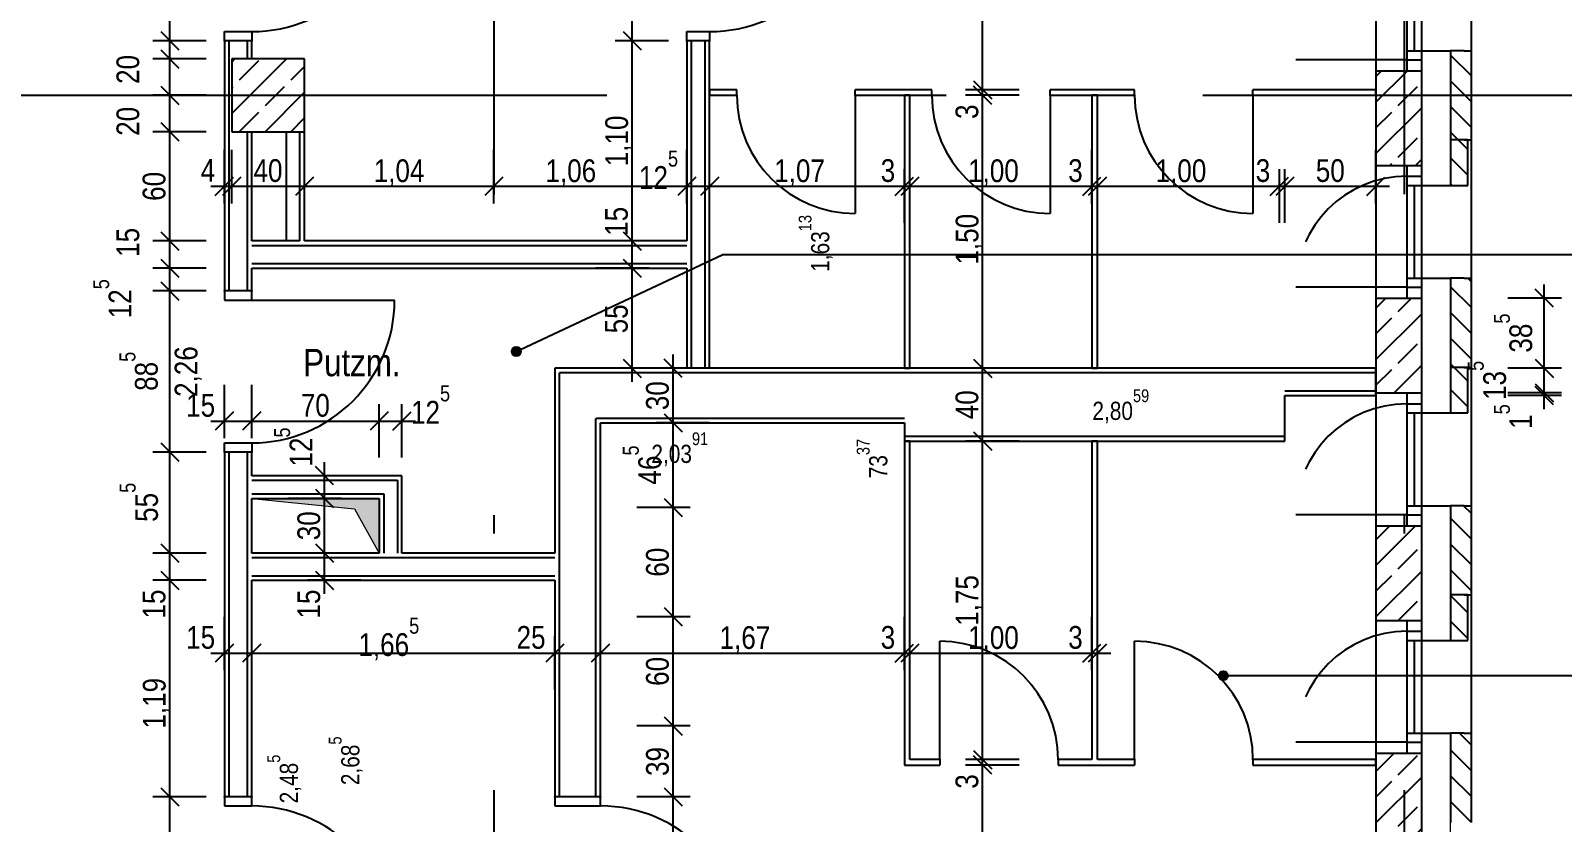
# Model space of a CAD drawing. Extents: x 0.1 to 69.2, y -3.1 to 71.7.
# Drawn here: x 47.27 to 55.68, y 25.03 to 29.38 of the extents above; entities that cross this region are included whole.
import ezdxf

# ---------------------------------------------------------------- set-up
doc = ezdxf.new("R2010")
doc.units = 0
doc.header["$MEASUREMENT"] = 0
doc.linetypes.add('Strichlinie oben', pattern=[0.0012, 0.0007, -0.0005])
doc.linetypes.add('Strichpunktlinie', pattern=[0.006703, 0.003528, -0.001764, 0, -0.001411])
for name, color, linetype in [('A11 Achsen.A', 7, 'Continuous'), ('A22 Stütze.TK', 7, 'Continuous'), ('A27 Unterzug.TK', 7, 'Continuous'), ('A33 Beton Schnitt.TK', 7, 'Continuous'), ('A33 Beton Schraffur.TK', 7, 'Continuous'), ('A35 Mauer Schnitt.TK', 7, 'Continuous'), ('A35 Mauer Schnitt_Versatzstein.TK', 7, 'Continuous'), ('A43 Leichte Trennwand.NK', 7, 'Continuous'), ('A48 Fenster.TU', 7, 'Continuous'), ('A71 Bem100.TX', 7, 'Continuous'), ('A74 Raumstempel.TX', 7, 'Continuous')]:
    doc.layers.add(name, color=color, linetype=linetype)
doc.styles.add('ERSTELLTER_STIL_1', font='ARIALN.TTF')
pattern_1 = [(135, (-18.97232, -5.88776), (0.07071068, 0.07071068), [])]
pattern_2 = [(45, (-18.97232, -5.88776), (-0.14142136, 0.14142136), []), (45, (-19.04303, -5.81705), (-0.14142136, 0.14142136), [0.15, -0.05])]

msp = doc.modelspace()

# ---------------------------------------------------------------- hatches: boundary and pattern name
at = {"layer": 'A22 Stütze.TK', "linetype": 'Continuous', "ltscale": 1000}
h = msp.add_hatch(dxfattribs=at)
h.set_pattern_fill('BETON__STAHLBETON_0003', color=256, scale=100, style=0, pattern_type=2)
h.set_pattern_definition(pattern_2)
h.paths.add_polyline_path([(48.3716, 28.8295), (48.7716, 28.8295), (48.7716, 29.2295), (48.3716, 29.2295)], flags=0)
at = {"layer": 'A33 Beton Schnitt.TK', "linetype": 'Continuous', "ltscale": 1000}
h = msp.add_hatch(dxfattribs=at)
h.set_pattern_fill('BETON__STAHLBETON_0003', color=256, scale=100, style=0, pattern_type=2)
h.set_pattern_definition(pattern_2)
h.paths.add_polyline_path([(54.6566, 28.6445), (54.8266, 28.6445), (54.9066, 28.6445), (54.9066, 29.1645), (54.8266, 29.1645), (54.6566, 29.1645)], flags=0)
h = msp.add_hatch(dxfattribs=at)
h.set_pattern_fill('BETON__STAHLBETON_0003', color=256, scale=100, style=0, pattern_type=2)
h.set_pattern_definition(pattern_2)
h.paths.add_polyline_path([(54.6566, 27.3945), (54.8266, 27.3945), (54.9066, 27.3945), (54.9066, 27.9145), (54.8266, 27.9145), (54.6566, 27.9145)], flags=0)
h = msp.add_hatch(dxfattribs=at)
h.set_pattern_fill('BETON__STAHLBETON_0003', color=256, scale=100, style=0, pattern_type=2)
h.set_pattern_definition(pattern_2)
h.paths.add_polyline_path([(54.6566, 26.1445), (54.8266, 26.1445), (54.9066, 26.1445), (54.9066, 26.6645), (54.8266, 26.6645), (54.6566, 26.6645)], flags=0)
h = msp.add_hatch(dxfattribs=at)
h.set_pattern_fill('BETON__STAHLBETON_0003', color=256, scale=100, style=0, pattern_type=2)
h.set_pattern_definition(pattern_2)
h.paths.add_polyline_path([(54.6566, 24.8945), (54.8266, 24.8945), (54.9066, 24.8945), (54.9066, 25.4145), (54.8266, 25.4145), (54.6566, 25.4145)], flags=0)
at = {"layer": 'A33 Beton Schraffur.TK', "linetype": 'Continuous', "lineweight": 13, "ltscale": 1000}
msp.add_hatch(color=9, dxfattribs=at).paths.add_polyline_path([(48.4816, 26.8145), (49.047, 26.7568), (49.1816, 26.5145), (49.1816, 26.8145)], flags=0)
at = {"layer": 'A35 Mauer Schnitt.TK', "linetype": 'Continuous', "ltscale": 1000}
h = msp.add_hatch(dxfattribs=at)
h.set_pattern_fill('MW_HLZ_0003', color=256, scale=100, style=0, pattern_type=2)
h.set_pattern_definition(pattern_1)
h.paths.add_polyline_path([(55.1816, 29.2745), (55.0666, 29.2745), (55.0666, 28.7845), (55.1816, 28.7845)], flags=0)
h = msp.add_hatch(dxfattribs=at)
h.set_pattern_fill('MW_HLZ_0003', color=256, scale=100, style=0, pattern_type=2)
h.set_pattern_definition(pattern_1)
h.paths.add_polyline_path([(55.1816, 28.0245), (55.0666, 28.0245), (55.0666, 27.5345), (55.1816, 27.5345)], flags=0)
h = msp.add_hatch(dxfattribs=at)
h.set_pattern_fill('MW_HLZ_0003', color=256, scale=100, style=0, pattern_type=2)
h.set_pattern_definition(pattern_1)
h.paths.add_polyline_path([(55.1816, 26.7745), (55.0666, 26.7745), (55.0666, 26.2845), (55.1816, 26.2845)], flags=0)
h = msp.add_hatch(dxfattribs=at)
h.set_pattern_fill('MW_HLZ_0003', color=256, scale=100, style=0, pattern_type=2)
h.set_pattern_definition(pattern_1)
h.paths.add_polyline_path([(55.1816, 25.5245), (55.0666, 25.5245), (55.0666, 25.0345), (55.1816, 25.0345)], flags=0)
at = {"layer": 'A35 Mauer Schnitt_Versatzstein.TK', "linetype": 'Continuous', "ltscale": 1000}
h = msp.add_hatch(dxfattribs=at)
h.set_pattern_fill('MW_HLZ_0003', color=256, scale=100, style=0, pattern_type=2)
h.set_pattern_definition(pattern_1)
h.paths.add_polyline_path([(55.1616, 28.5345), (55.1616, 28.7845), (55.0666, 28.7845), (55.0666, 28.5345)], flags=0)
h = msp.add_hatch(dxfattribs=at)
h.set_pattern_fill('MW_HLZ_0003', color=256, scale=100, style=0, pattern_type=2)
h.set_pattern_definition(pattern_1)
h.paths.add_polyline_path([(55.1616, 27.2845), (55.1616, 27.5345), (55.0666, 27.5345), (55.0666, 27.2845)], flags=0)
h = msp.add_hatch(dxfattribs=at)
h.set_pattern_fill('MW_HLZ_0003', color=256, scale=100, style=0, pattern_type=2)
h.set_pattern_definition(pattern_1)
h.paths.add_polyline_path([(55.1616, 26.0345), (55.1616, 26.2845), (55.0666, 26.2845), (55.0666, 26.0345)], flags=0)
at = {"layer": 'A74 Raumstempel.TX', "linetype": 'Continuous'}
for points in [[(49.9598, 27.6219), (49.9579, 27.6315), (49.9525, 27.6396), (49.9444, 27.645), (49.9348, 27.6469), (49.9253, 27.645), (49.9172, 27.6396), (49.9117, 27.6315), (49.9098, 27.6219), (49.9117, 27.6123), (49.9172, 27.6042), (49.9253, 27.5988), (49.9348, 27.5969), (49.9444, 27.5988), (49.9525, 27.6042), (49.9579, 27.6123)], [(53.8442, 25.8411), (53.8423, 25.8507), (53.8369, 25.8588), (53.8287, 25.8642), (53.8192, 25.8661), (53.8096, 25.8642), (53.8015, 25.8588), (53.7961, 25.8507), (53.7942, 25.8411), (53.7961, 25.8315), (53.8015, 25.8234), (53.8096, 25.818), (53.8192, 25.8161), (53.8287, 25.818), (53.8369, 25.8234), (53.8423, 25.8315)]]:
    msp.add_hatch(color=256, dxfattribs=at).paths.add_polyline_path(points, flags=0)

# ---------------------------------------------------------------- linework, layer by layer
at = {"layer": 'A11 Achsen.A', "linetype": 'Strichpunktlinie', "ltscale": 1000}
for p, q in [((49.8116, 66.0295), (49.8116, -2.3405)), ((54.8116, 66.0295), (54.8116, -2.3405)), ((19.6916, 29.0295), (61.1816, 29.0295))]:
    msp.add_line(p, q, dxfattribs=at)
at = {"layer": 'A22 Stütze.TK', "linetype": 'Continuous', "ltscale": 1000}
for p, q in [((48.3716, 29.2295), (48.3716, 28.8295)), ((48.7716, 29.2295), (48.3716, 29.2295)), ((48.7716, 28.8295), (48.7716, 29.2295)), ((48.3716, 28.8295), (48.7716, 28.8295))]:
    msp.add_line(p, q, dxfattribs=at)
at = {"layer": 'A27 Unterzug.TK', "linetype": 'Continuous', "ltscale": 1000}
for p, q in [((48.3566, 29.3295), (48.3316, 29.3295)), ((48.4566, 29.3295), (48.3566, 29.3295)), ((48.4816, 29.3295), (48.4566, 29.3295)), ((50.8966, 29.3295), (50.8716, 29.3295)), ((50.9716, 29.3295), (50.8966, 29.3295)), ((50.9966, 29.3295), (50.9716, 29.3295)), ((54.6566, 29.1645), (54.8266, 29.1645)), ((54.8266, 29.1645), (54.9066, 29.1645)), ((51.1466, 29.0295), (51.1466, 29.0595)), ((51.7966, 29.0295), (51.7966, 29.0595)), ((52.2175, 29.0295), (52.2175, 29.0595)), ((52.8675, 29.0295), (52.8675, 29.0595)), ((53.3316, 29.0295), (53.3316, 29.0595)), ((53.9816, 29.0295), (53.9816, 29.0595)), ((54.6566, 28.6445), (54.8266, 28.6445)), ((54.8266, 28.6445), (54.9066, 28.6445)), ((48.3566, 27.9545), (48.3316, 27.9545)), ((48.4566, 27.9545), (48.3566, 27.9545)), ((48.4816, 27.9545), (48.4566, 27.9545)), ((54.6566, 27.9145), (54.8266, 27.9145)), ((54.8266, 27.9145), (54.9066, 27.9145)), ((54.6566, 27.3945), (54.8266, 27.3945)), ((54.8266, 27.3945), (54.9066, 27.3945)), ((48.3566, 27.0695), (48.3316, 27.0695)), ((48.4566, 27.0695), (48.3566, 27.0695)), ((48.4816, 27.0695), (48.4566, 27.0695)), ((54.6566, 26.6645), (54.8266, 26.6645)), ((54.8266, 26.6645), (54.9066, 26.6645)), ((54.6566, 26.1445), (54.8266, 26.1445)), ((54.8266, 26.1445), (54.9066, 26.1445)), ((54.6566, 25.4145), (54.8266, 25.4145)), ((54.8266, 25.4145), (54.9066, 25.4145)), ((52.2615, 25.3795), (52.2615, 25.3495)), ((52.9115, 25.3795), (52.9115, 25.3495)), ((53.3316, 25.3795), (53.3316, 25.3495)), ((53.9816, 25.3795), (53.9816, 25.3495)), ((48.3566, 25.1745), (48.3316, 25.1745)), ((48.4566, 25.1745), (48.3566, 25.1745)), ((48.4816, 25.1745), (48.4566, 25.1745)), ((50.1716, 25.1745), (50.1466, 25.1745)), ((50.3716, 25.1745), (50.1716, 25.1745)), ((50.3966, 25.1745), (50.3716, 25.1745))]:
    msp.add_line(p, q, dxfattribs=at)
at = {"layer": 'A33 Beton Schnitt.TK', "linetype": 'Continuous', "ltscale": 1000}
for p, q in [((54.6566, 29.8945), (54.6566, 29.1645)), ((54.8266, 29.8945), (54.8266, 29.1645)), ((54.9066, 29.8945), (54.9066, 29.1645)), ((54.8666, 29.7845), (54.8666, 29.2745)), ((54.8266, 29.2745), (54.9066, 29.2745)), ((54.9066, 29.2745), (55.0666, 29.2745)), ((54.8266, 29.1645), (54.9066, 29.1645)), ((54.8266, 29.1645), (54.9066, 29.1645)), ((54.8266, 29.1645), (54.9066, 29.1645)), ((54.9066, 29.1645), (54.9066, 28.6445)), ((54.6566, 28.6445), (54.6566, 27.9145)), ((54.8266, 28.6445), (54.9066, 28.6445)), ((54.8266, 28.6445), (54.9066, 28.6445)), ((54.8266, 28.6445), (54.8266, 27.9145)), ((54.8266, 28.6445), (54.9066, 28.6445)), ((54.9066, 28.6445), (54.9066, 27.9145)), ((54.8266, 28.5345), (54.9066, 28.5345)), ((54.8666, 28.5345), (54.8666, 28.0245)), ((54.9066, 28.5345), (55.0666, 28.5345)), ((54.8266, 28.0245), (54.9066, 28.0245)), ((54.9066, 28.0245), (55.0666, 28.0245)), ((54.8266, 27.9145), (54.9066, 27.9145)), ((54.8266, 27.9145), (54.9066, 27.9145)), ((54.8266, 27.9145), (54.9066, 27.9145)), ((54.9066, 27.9145), (54.9066, 27.3945)), ((54.6566, 27.3945), (54.6566, 26.6645)), ((54.8266, 27.3945), (54.9066, 27.3945)), ((54.8266, 27.3945), (54.9066, 27.3945)), ((54.8266, 27.3945), (54.8266, 26.6645)), ((54.8266, 27.3945), (54.9066, 27.3945)), ((54.9066, 27.3945), (54.9066, 26.6645)), ((54.8266, 27.2845), (54.9066, 27.2845)), ((54.8666, 27.2845), (54.8666, 26.7745)), ((54.9066, 27.2845), (55.0666, 27.2845)), ((54.8266, 26.7745), (54.9066, 26.7745)), ((54.9066, 26.7745), (55.0666, 26.7745)), ((54.8266, 26.6645), (54.9066, 26.6645)), ((54.8266, 26.6645), (54.9066, 26.6645)), ((54.8266, 26.6645), (54.9066, 26.6645)), ((54.9066, 26.6645), (54.9066, 26.1445)), ((54.6566, 26.1445), (54.6566, 25.4145)), ((54.8266, 26.1445), (54.9066, 26.1445)), ((54.8266, 26.1445), (54.9066, 26.1445)), ((54.8266, 26.1445), (54.8266, 25.4145)), ((54.8266, 26.1445), (54.9066, 26.1445)), ((54.9066, 26.1445), (54.9066, 25.4145)), ((54.8266, 26.0345), (54.9066, 26.0345)), ((54.8666, 26.0345), (54.8666, 25.5245)), ((54.9066, 26.0345), (55.0666, 26.0345)), ((54.8266, 25.5245), (54.9066, 25.5245)), ((54.9066, 25.5245), (55.0666, 25.5245)), ((54.8266, 25.4145), (54.9066, 25.4145)), ((54.8266, 25.4145), (54.9066, 25.4145)), ((54.8266, 25.4145), (54.9066, 25.4145)), ((54.9066, 25.4145), (54.9066, 24.8945))]:
    msp.add_line(p, q, dxfattribs=at)
at = {"layer": 'A33 Beton Schnitt.TK', "linetype": 'Continuous', "ltscale": 1000, "flags": 128}
for points in [[(54.6566, 29.1645), (54.6566, 28.6445)], [(54.6566, 27.9145), (54.6566, 27.3945)], [(54.6566, 26.6645), (54.6566, 26.1445)], [(54.6566, 25.4145), (54.6566, 24.8945)]]:
    msp.add_lwpolyline(points, dxfattribs=at)
at = {"layer": 'A33 Beton Schnitt.TK', "linetype": 'Continuous', "lineweight": 0, "ltscale": 1000, "flags": 128}
for points in [[(55.0666, 28.6445), (55.0666, 29.1645)], [(55.0666, 27.3945), (55.0666, 27.9145)], [(55.0666, 26.1445), (55.0666, 26.6645)], [(55.0666, 24.8945), (55.0666, 25.4145)]]:
    msp.add_lwpolyline(points, dxfattribs=at)
at = {"layer": 'A33 Beton Schraffur.TK', "color": 9, "linetype": 'Continuous', "lineweight": 13, "ltscale": 1000}
for p, q in [((48.4816, 26.8145), (49.047, 26.7568)), ((49.1816, 26.8145), (48.4816, 26.8145)), ((48.4816, 26.8145), (48.4816, 26.5145)), ((48.4816, 26.8145), (49.1816, 26.8145)), ((49.047, 26.7568), (49.1816, 26.5145)), ((49.1816, 26.5145), (49.1816, 26.8145)), ((49.1816, 26.8145), (49.1816, 26.5145)), ((48.4816, 26.5145), (49.1816, 26.5145))]:
    msp.add_line(p, q, dxfattribs=at)
at = {"layer": 'A35 Mauer Schnitt.TK', "linetype": 'Continuous', "ltscale": 1000}
for p, q in [((55.1816, 29.2745), (55.1816, 30.0345)), ((55.1416, 29.2745), (55.0666, 29.2745)), ((55.1416, 29.2745), (55.1816, 29.2745)), ((55.1416, 28.7845), (55.0666, 28.7845)), ((55.1416, 28.7845), (55.1816, 28.7845)), ((55.1816, 28.0245), (55.1816, 28.7845)), ((55.1416, 28.0245), (55.0666, 28.0245)), ((55.1416, 28.0245), (55.1816, 28.0245)), ((55.1416, 27.5345), (55.0666, 27.5345)), ((55.1416, 27.5345), (55.1816, 27.5345)), ((55.1816, 26.7745), (55.1816, 27.5345)), ((55.1416, 26.7745), (55.0666, 26.7745)), ((55.1416, 26.7745), (55.1816, 26.7745)), ((55.1416, 26.2845), (55.0666, 26.2845)), ((55.1416, 26.2845), (55.1816, 26.2845)), ((55.1816, 25.5245), (55.1816, 26.2845)), ((55.1416, 25.5245), (55.0666, 25.5245)), ((55.1416, 25.5245), (55.1816, 25.5245))]:
    msp.add_line(p, q, dxfattribs=at)
at = {"layer": 'A35 Mauer Schnitt.TK', "linetype": 'Continuous', "ltscale": 1000, "flags": 128}
for points in [[(55.0666, 29.2745), (55.0666, 28.7845)], [(55.1816, 28.7845), (55.1816, 29.2745)], [(55.0666, 28.0245), (55.0666, 27.5345)], [(55.1816, 27.5345), (55.1816, 28.0245)], [(55.0666, 26.7745), (55.0666, 26.2845)], [(55.1816, 26.2845), (55.1816, 26.7745)], [(55.0666, 25.5245), (55.0666, 25.0345)], [(55.1816, 25.0345), (55.1816, 25.5245)]]:
    msp.add_lwpolyline(points, dxfattribs=at)
at = {"layer": 'A35 Mauer Schnitt_Versatzstein.TK', "linetype": 'Continuous', "ltscale": 1000, "flags": 128}
for points in [[(55.1616, 28.7845), (55.0666, 28.7845)], [(55.0666, 28.7845), (55.0666, 28.5345)], [(55.1616, 28.5345), (55.1616, 28.7845)], [(55.0666, 28.5345), (55.1616, 28.5345)], [(55.1616, 27.5345), (55.0666, 27.5345)], [(55.0666, 27.5345), (55.0666, 27.2845)], [(55.1616, 27.2845), (55.1616, 27.5345)], [(55.0666, 27.2845), (55.1616, 27.2845)], [(55.1616, 26.2845), (55.0666, 26.2845)], [(55.0666, 26.2845), (55.0666, 26.0345)], [(55.1616, 26.0345), (55.1616, 26.2845)], [(55.0666, 26.0345), (55.1616, 26.0345)]]:
    msp.add_lwpolyline(points, dxfattribs=at)
at = {"layer": 'A43 Leichte Trennwand.NK', "linetype": 'Continuous', "ltscale": 1000}
for p, q in [((48.3316, 29.3295), (48.3316, 29.3795)), ((48.3316, 29.3795), (48.4816, 29.3795)), ((48.4816, 29.3795), (48.4816, 29.3295)), ((50.8716, 29.3295), (50.8716, 29.3795)), ((50.8716, 29.3795), (50.9966, 29.3795)), ((50.9966, 29.3795), (50.9966, 29.3295)), ((48.4816, 29.3295), (48.3316, 29.3295)), ((48.3566, 29.3295), (48.3316, 29.3295)), ((48.3566, 29.3295), (48.3566, 29.2295)), ((48.4566, 29.3295), (48.3566, 29.3295)), ((48.4566, 29.3295), (48.4566, 29.2295)), ((48.4816, 29.3295), (48.4566, 29.3295)), ((50.9966, 29.3295), (50.8716, 29.3295)), ((50.8966, 29.3295), (50.8716, 29.3295)), ((50.8966, 27.5295), (50.8966, 29.3295)), ((50.9716, 29.3295), (50.8966, 29.3295)), ((50.9716, 27.5295), (50.9716, 29.3295)), ((50.9966, 29.3295), (50.9716, 29.3295)), ((48.3566, 29.2295), (48.3566, 28.8295)), ((51.1466, 29.0295), (51.1466, 29.0595)), ((51.7966, 29.0295), (51.7966, 29.0595)), ((51.7966, 29.0295), (51.7966, 28.3795)), ((52.2175, 29.0295), (52.2175, 29.0595)), ((52.8675, 29.0295), (52.8675, 29.0595)), ((52.8675, 29.0295), (52.8675, 28.3795)), ((53.3316, 29.0295), (53.3316, 29.0595)), ((53.9816, 29.0295), (53.9816, 29.0595)), ((53.9816, 29.0295), (53.9816, 28.3795)), ((48.3566, 28.8295), (48.3566, 27.9545)), ((48.4566, 28.8295), (48.4566, 27.9545)), ((48.7466, 28.2295), (48.7466, 28.8295)), ((48.4816, 28.2045), (50.8716, 28.2045)), ((48.4816, 28.1045), (50.8716, 28.1045)), ((48.3316, 27.9545), (48.3316, 27.9045)), ((48.4816, 27.9545), (48.3316, 27.9545)), ((48.3566, 27.9545), (48.3316, 27.9545)), ((48.4566, 27.9545), (48.3566, 27.9545)), ((48.4816, 27.9545), (48.4566, 27.9545)), ((48.4816, 27.9045), (48.4816, 27.9545)), ((48.3316, 27.9045), (48.4816, 27.9045)), ((48.4816, 27.9045), (49.2666, 27.9045)), ((50.3716, 27.5045), (50.1716, 27.5045)), ((50.1716, 27.4995), (50.1716, 27.5045)), ((50.1716, 25.1745), (50.1716, 27.4995)), ((52.0666, 27.5045), (50.3716, 27.5045)), ((54.1566, 27.5045), (52.0666, 27.5045)), ((54.6566, 27.5045), (54.1566, 27.5045)), ((54.6566, 27.4045), (54.1566, 27.4045)), ((50.3716, 27.2545), (50.3758, 27.2545)), ((50.3716, 25.1745), (50.3716, 27.2545)), ((50.3966, 27.2545), (50.3758, 27.2545)), ((52.0666, 27.2545), (50.3966, 27.2545)), ((48.3316, 27.0695), (48.3316, 27.1195)), ((48.3316, 27.1195), (48.4816, 27.1195)), ((48.4816, 27.1195), (48.4816, 27.0695)), ((54.1566, 27.1545), (52.0666, 27.1545)), ((48.4816, 27.0695), (48.3316, 27.0695)), ((48.3566, 27.0695), (48.3316, 27.0695)), ((48.3566, 27.0695), (48.3566, 25.1745)), ((48.4566, 27.0695), (48.3566, 27.0695)), ((48.4566, 27.0695), (48.4566, 25.1745)), ((48.4816, 27.0695), (48.4566, 27.0695)), ((48.4816, 26.9145), (49.2816, 26.9145)), ((49.2816, 26.9145), (49.2816, 26.5145)), ((48.4816, 26.8395), (49.2066, 26.8395)), ((49.2066, 26.8395), (49.2066, 26.5145)), ((48.4816, 26.4895), (50.1466, 26.4895)), ((48.4816, 26.3895), (50.1466, 26.3895)), ((52.2615, 25.3795), (52.2615, 26.0295)), ((53.3316, 25.3795), (53.3316, 26.0295)), ((52.2615, 25.3795), (52.2615, 25.3495)), ((52.9115, 25.3795), (52.9115, 25.3495)), ((53.3316, 25.3795), (53.3316, 25.3495)), ((53.9816, 25.3795), (53.9816, 25.3495)), ((48.3316, 25.1745), (48.3316, 25.1245)), ((48.4816, 25.1745), (48.3316, 25.1745)), ((48.3566, 25.1745), (48.3316, 25.1745)), ((48.4566, 25.1745), (48.3566, 25.1745)), ((48.4816, 25.1745), (48.4566, 25.1745)), ((48.4816, 25.1245), (48.4816, 25.1745)), ((50.1466, 25.1745), (50.1466, 25.1245)), ((50.3966, 25.1745), (50.1466, 25.1745)), ((50.1716, 25.1745), (50.1466, 25.1745)), ((50.3716, 25.1745), (50.1716, 25.1745)), ((50.3966, 25.1745), (50.3716, 25.1745)), ((50.3966, 25.1245), (50.3966, 25.1745)), ((48.3316, 25.1245), (48.4816, 25.1245)), ((50.1466, 25.1245), (50.3966, 25.1245))]:
    msp.add_line(p, q, dxfattribs=at)
at = {"layer": 'A43 Leichte Trennwand.NK', "linetype": 'Continuous', "ltscale": 1000, "flags": 128}
for points in [[(48.3316, 29.3295), (48.3316, 27.9545)], [(48.4816, 29.2295), (48.4816, 29.3295)], [(50.8716, 29.3295), (50.8716, 28.2295)], [(50.9966, 27.5295), (50.9966, 29.3295)], [(51.1466, 29.0595), (50.9966, 29.0595)], [(50.9966, 29.0595), (50.9966, 29.0295)], [(50.9966, 29.0295), (51.1466, 29.0295)], [(52.2175, 29.0595), (51.7966, 29.0595)], [(51.7966, 29.0295), (52.2175, 29.0295)], [(52.0966, 29.0295), (52.0666, 29.0295)], [(52.0666, 29.0295), (52.0666, 27.5295)], [(52.0966, 27.5295), (52.0966, 29.0295)], [(53.3316, 29.0595), (52.8675, 29.0595)], [(52.8675, 29.0295), (53.3316, 29.0295)], [(53.1266, 29.0295), (53.0966, 29.0295)], [(53.0966, 29.0295), (53.0966, 27.5295)], [(53.1266, 27.5295), (53.1266, 29.0295)], [(54.6566, 29.0595), (53.9816, 29.0595)], [(53.9816, 29.0295), (54.6566, 29.0295)], [(54.6566, 29.0295), (54.6566, 29.0595)], [(48.4816, 28.2295), (48.4816, 28.8295)], [(48.6716, 28.8295), (48.6716, 28.2295)], [(48.7716, 28.2295), (48.7716, 28.8295)], [(48.7466, 28.2295), (48.4816, 28.2295)], [(50.8716, 28.2295), (48.7716, 28.2295)], [(48.4816, 28.0795), (50.8716, 28.0795)], [(48.4816, 27.9545), (48.4816, 28.0795)], [(50.8716, 28.0795), (50.8716, 27.5295)], [(50.1466, 27.5295), (50.1466, 27.5045)], [(50.8716, 27.5295), (50.1466, 27.5295)], [(52.0666, 27.5295), (50.9966, 27.5295)], [(52.0666, 27.5295), (52.0966, 27.5295)], [(54.1566, 27.5295), (52.0666, 27.5295)], [(53.0966, 27.5295), (53.1266, 27.5295)], [(54.6566, 27.5295), (54.1566, 27.5295)], [(54.6566, 27.3795), (54.6566, 27.5295)], [(50.1466, 27.5045), (50.1466, 26.5145)], [(54.1566, 27.1295), (54.1566, 27.3795)], [(54.1566, 27.3795), (54.6566, 27.3795)], [(50.3966, 25.1745), (50.3966, 27.2295)], [(50.3966, 27.2295), (52.0666, 27.2295)], [(52.0666, 27.2295), (52.0666, 27.1295)], [(52.0666, 27.1295), (54.1566, 27.1295)], [(52.0666, 27.1295), (52.0666, 25.3495)], [(52.0966, 27.1295), (52.0666, 27.1295)], [(52.0966, 25.3795), (52.0966, 27.1295)], [(53.0966, 27.1295), (53.0966, 25.3795)], [(53.1266, 27.1295), (53.0966, 27.1295)], [(53.1266, 25.3795), (53.1266, 27.1295)], [(48.3316, 27.0695), (48.3316, 25.1745)], [(48.4816, 26.9395), (48.4816, 27.0695)], [(49.3066, 26.9395), (48.4816, 26.9395)], [(49.3066, 26.5145), (49.3066, 26.9395)], [(48.4816, 26.8145), (49.1816, 26.8145)], [(48.4816, 26.5145), (48.4816, 26.8145)], [(49.1816, 26.8145), (49.1816, 26.5145)], [(49.1816, 26.5145), (48.4816, 26.5145)], [(50.1466, 26.5145), (49.3066, 26.5145)], [(48.4816, 26.3645), (50.1466, 26.3645)], [(48.4816, 25.1745), (48.4816, 26.3645)], [(50.1466, 26.3645), (50.1466, 25.1745)], [(52.0666, 25.3495), (52.2615, 25.3495)], [(52.2615, 25.3795), (52.0966, 25.3795)], [(53.0966, 25.3795), (52.9115, 25.3795)], [(52.9115, 25.3495), (53.3316, 25.3495)], [(53.3316, 25.3795), (53.1266, 25.3795)], [(54.6566, 25.3795), (53.9816, 25.3795)], [(53.9816, 25.3495), (54.6566, 25.3495)], [(54.6566, 25.3495), (54.6566, 25.3795)]]:
    msp.add_lwpolyline(points, dxfattribs=at)
at = {"layer": 'A43 Leichte Trennwand.NK', "linetype": 'Continuous', "ltscale": 1000}
for centre, radius, start, end in [((48.4816, 30.1645), 0.785, 270.00015, 0.00015), ((50.9966, 30.1645), 0.785, 270, 0), ((51.7966, 29.0295), 0.65, 180, 270), ((52.8675, 29.0295), 0.65, 180, 270), ((53.9816, 29.0295), 0.65, 180, 270), ((48.4816, 27.9045), 0.785, 270.00015, 0.00015), ((52.2615, 25.3795), 0.65, 0, 90), ((53.3316, 25.3795), 0.65, 0, 90), ((48.4816, 24.3395), 0.785, 0.00015, 90.00015), ((50.3966, 24.3395), 0.785, 0, 90)]:
    msp.add_arc(centre, radius, start, end, dxfattribs=at)
for p in [(48.3316, 29.3295), (48.4816, 29.3295), (50.8716, 29.3295), (50.9966, 29.3295), (51.1466, 29.0295), (51.1466, 29.0295), (51.1466, 29.0295), (51.7966, 29.0295), (51.7966, 29.0295), (51.7966, 29.0295), (52.2175, 29.0295), (52.2175, 29.0295), (52.2175, 29.0295), (52.8675, 29.0295), (52.8675, 29.0295), (52.8675, 29.0295), (53.3316, 29.0295), (53.3316, 29.0295), (53.3316, 29.0295), (53.9816, 29.0295), (53.9816, 29.0295), (53.9816, 29.0295), (48.3316, 27.9545), (48.4816, 27.9545), (48.3316, 27.0695), (48.4816, 27.0695), (52.2615, 25.3795), (52.2615, 25.3795), (52.2615, 25.3795), (52.9115, 25.3795), (52.9115, 25.3795), (52.9115, 25.3795), (53.3316, 25.3795), (53.3316, 25.3795), (53.3316, 25.3795), (53.9816, 25.3795), (53.9816, 25.3795), (53.9816, 25.3795), (48.3316, 25.1745), (48.4816, 25.1745), (50.1466, 25.1745), (50.3966, 25.1745)]:
    msp.add_point(p, dxfattribs=at)
at = {"layer": 'A48 Fenster.TU', "linetype": 'Strichlinie oben', "ltscale": 1000}
for p, q in [((54.8266, 29.2245), (54.2166, 29.2245)), ((54.8266, 27.9745), (54.2166, 27.9745)), ((54.8266, 26.7245), (54.2166, 26.7245)), ((54.8266, 25.4745), (54.2166, 25.4745))]:
    msp.add_line(p, q, dxfattribs=at)
at = {"layer": 'A48 Fenster.TU', "linetype": 'Continuous', "ltscale": 1000}
for p, q in [((54.8266, 29.2245), (54.9066, 29.2245)), ((54.8266, 28.5845), (54.9066, 28.5845)), ((54.8266, 27.9745), (54.9066, 27.9745)), ((54.8266, 27.3345), (54.9066, 27.3345)), ((54.8266, 26.7245), (54.9066, 26.7245)), ((54.8266, 26.0845), (54.9066, 26.0845)), ((54.8266, 25.4745), (54.9066, 25.4745))]:
    msp.add_line(p, q, dxfattribs=at)
at = {"layer": 'A48 Fenster.TU', "linetype": 'Strichlinie oben', "ltscale": 1000}
for centre in [(54.8266, 29.2245), (54.8266, 27.9745), (54.8266, 26.7245), (54.8266, 25.4745)]:
    msp.add_arc(centre, 0.61, 90, 180, dxfattribs=at)
at = {"layer": 'A71 Bem100.TX', "linetype": 'Continuous', "ltscale": 1000}
for p, q in [((48.0316, 29.3295), (48.0316, 30.2145)), ((50.5716, 29.3295), (50.5716, 30.2145)), ((52.4966, 29.0595), (52.4966, 30.2795)), ((47.9816, 29.3795), (48.0816, 29.2795)), ((50.5216, 29.3795), (50.6216, 29.2795)), ((48.2316, 29.3295), (47.9379, 29.3295)), ((48.0316, 29.2295), (48.0316, 29.3295)), ((50.7716, 29.3295), (50.4779, 29.3295)), ((50.5716, 28.2295), (50.5716, 29.3295)), ((48.2316, 29.2295), (47.9379, 29.2295)), ((47.9816, 29.2795), (48.0816, 29.1795)), ((48.0316, 29.0295), (48.0316, 29.2295)), ((48.2316, 29.0295), (47.9379, 29.0295)), ((47.9816, 29.0795), (48.0816, 28.9795)), ((48.0316, 28.8295), (48.0316, 29.0295)), ((52.6966, 29.0595), (52.4029, 29.0595)), ((52.6966, 29.0295), (52.4029, 29.0295)), ((52.4466, 29.1095), (52.5466, 29.0095)), ((52.5466, 28.9795), (52.4466, 29.0795)), ((52.4966, 29.0295), (52.4966, 29.0595)), ((52.4966, 27.5295), (52.4966, 29.0295)), ((47.9816, 28.8795), (48.0816, 28.7795)), ((48.2316, 28.8295), (47.9379, 28.8295)), ((48.0316, 28.2295), (48.0316, 28.8295)), ((48.3316, 28.4357), (48.3316, 28.7295)), ((48.3716, 28.4357), (48.3716, 28.7295)), ((48.7716, 28.4357), (48.7716, 28.7295)), ((49.8116, 28.4357), (49.8116, 28.7295)), ((50.8716, 28.4357), (50.8716, 28.7295)), ((50.9966, 28.4357), (50.9966, 28.7295)), ((53.0966, 28.4357), (53.0966, 28.7295)), ((53.1266, 28.4357), (53.1266, 28.7295)), ((54.6566, 28.4357), (54.6566, 28.7295)), ((52.0666, 28.3295), (52.0666, 28.6232)), ((52.0966, 28.3295), (52.0966, 28.6232)), ((54.1266, 28.3295), (54.1266, 28.6232)), ((54.1566, 28.3295), (54.1566, 28.6232)), ((48.2566, 28.5295), (48.3316, 28.5295)), ((48.2816, 28.4795), (48.3816, 28.5795)), ((48.4216, 28.5795), (48.3216, 28.4795)), ((48.3316, 28.5295), (48.3716, 28.5295)), ((48.3716, 28.5295), (48.7716, 28.5295)), ((48.8216, 28.5795), (48.7216, 28.4795)), ((48.7716, 28.5295), (49.8116, 28.5295)), ((49.8616, 28.5795), (49.7616, 28.4795)), ((49.8116, 28.5295), (50.8716, 28.5295)), ((50.9216, 28.5795), (50.8216, 28.4795)), ((50.8716, 28.5295), (50.9966, 28.5295)), ((51.0466, 28.5795), (50.9466, 28.4795)), ((50.9966, 28.5295), (52.0666, 28.5295)), ((52.0166, 28.4795), (52.1166, 28.5795)), ((52.1466, 28.5795), (52.0466, 28.4795)), ((52.0666, 28.5295), (52.0966, 28.5295)), ((52.0966, 28.5295), (53.0966, 28.5295)), ((53.0466, 28.4795), (53.1466, 28.5795)), ((53.1766, 28.5795), (53.0766, 28.4795)), ((53.0966, 28.5295), (53.1266, 28.5295)), ((53.1266, 28.5295), (54.1266, 28.5295)), ((54.0766, 28.4795), (54.1766, 28.5795)), ((54.2066, 28.5795), (54.1066, 28.4795)), ((54.1266, 28.5295), (54.1566, 28.5295)), ((54.1566, 28.5295), (54.6566, 28.5295)), ((54.6066, 28.4795), (54.7066, 28.5795)), ((54.6566, 28.5295), (54.7316, 28.5295)), ((47.9816, 28.2795), (48.0816, 28.1795)), ((50.5216, 28.2795), (50.6216, 28.1795)), ((48.2316, 28.2295), (47.9379, 28.2295)), ((48.0316, 28.0795), (48.0316, 28.2295)), ((50.6654, 28.2295), (50.3716, 28.2295)), ((50.5716, 28.0795), (50.5716, 28.2295)), ((47.9816, 28.1295), (48.0816, 28.0295)), ((50.5216, 28.1295), (50.6216, 28.0295)), ((48.2316, 28.0795), (47.9379, 28.0795)), ((48.0316, 27.9545), (48.0316, 28.0795)), ((50.6654, 28.0795), (50.3716, 28.0795)), ((50.5716, 27.5295), (50.5716, 28.0795)), ((48.2316, 27.9545), (47.9379, 27.9545)), ((47.9816, 28.0045), (48.0816, 27.9045)), ((48.0316, 27.0695), (48.0316, 27.9545)), ((55.6316, 27.8645), (55.5316, 27.9645)), ((55.5816, 27.9145), (55.5816, 27.9895)), ((55.6754, 27.9145), (55.3816, 27.9145)), ((55.5816, 27.5295), (55.5816, 27.9145)), ((50.7966, 27.5295), (50.7966, 27.6045)), ((50.6654, 27.5295), (50.3716, 27.5295)), ((50.5216, 27.5795), (50.6216, 27.4795)), ((50.5716, 27.4545), (50.5716, 27.5295)), ((50.9966, 27.5295), (50.7029, 27.5295)), ((50.8466, 27.4795), (50.7466, 27.5795)), ((50.7966, 27.2295), (50.7966, 27.5295)), ((52.6966, 27.5295), (52.4029, 27.5295)), ((52.4466, 27.5795), (52.5466, 27.4795)), ((52.4966, 27.1295), (52.4966, 27.5295)), ((55.6754, 27.5295), (55.3816, 27.5295)), ((55.5316, 27.5795), (55.6316, 27.4795)), ((55.5816, 27.3945), (55.5816, 27.5295)), ((48.3316, 27.1457), (48.3316, 27.4395)), ((48.4816, 27.1457), (48.4816, 27.4395)), ((55.5316, 27.4445), (55.6316, 27.3445)), ((55.6316, 27.3295), (55.5316, 27.4295)), ((55.6754, 27.3945), (55.3816, 27.3945)), ((55.6754, 27.3795), (55.3816, 27.3795)), ((55.5816, 27.3795), (55.5816, 27.3945)), ((55.5816, 27.3045), (55.5816, 27.3795)), ((48.3816, 27.2895), (48.2816, 27.1895)), ((48.5316, 27.2895), (48.4316, 27.1895)), ((49.2316, 27.2895), (49.1316, 27.1895)), ((49.1816, 27.0395), (49.1816, 27.3332)), ((49.2566, 27.1895), (49.3566, 27.2895)), ((49.3066, 27.0395), (49.3066, 27.3332)), ((50.7466, 27.2795), (50.8466, 27.1795)), ((48.2566, 27.2395), (48.3316, 27.2395)), ((48.3316, 27.2395), (48.4816, 27.2395)), ((48.4816, 27.2395), (49.1816, 27.2395)), ((49.1816, 27.2395), (49.3066, 27.2395)), ((49.3066, 27.2395), (49.3816, 27.2395)), ((50.9966, 27.2295), (50.7029, 27.2295)), ((50.7966, 26.7645), (50.7966, 27.2295)), ((52.4466, 27.1795), (52.5466, 27.0795)), ((47.9816, 27.1195), (48.0816, 27.0195)), ((52.6966, 27.1295), (52.4029, 27.1295)), ((52.4966, 25.3795), (52.4966, 27.1295)), ((48.2316, 27.0695), (47.9379, 27.0695)), ((48.0316, 26.5145), (48.0316, 27.0695)), ((48.8816, 26.9395), (48.8816, 27.0145)), ((48.9754, 26.9395), (48.6816, 26.9395)), ((48.9316, 26.8895), (48.8316, 26.9895)), ((48.8816, 26.8145), (48.8816, 26.9395)), ((48.8316, 26.8645), (48.9316, 26.7645)), ((48.9754, 26.8145), (48.6816, 26.8145)), ((48.8816, 26.5145), (48.8816, 26.8145)), ((50.8904, 26.7645), (50.5966, 26.7645)), ((50.7466, 26.8145), (50.8466, 26.7145)), ((50.7966, 26.1645), (50.7966, 26.7645)), ((48.2316, 26.5145), (47.9379, 26.5145)), ((47.9816, 26.5645), (48.0816, 26.4645)), ((48.0316, 26.3645), (48.0316, 26.5145)), ((49.0816, 26.5145), (48.7879, 26.5145)), ((48.8316, 26.5645), (48.9316, 26.4645)), ((48.8816, 26.3645), (48.8816, 26.5145)), ((48.2316, 26.3645), (47.9379, 26.3645)), ((47.9816, 26.4145), (48.0816, 26.3145)), ((48.0316, 25.1745), (48.0316, 26.3645)), ((49.0816, 26.3645), (48.7879, 26.3645)), ((48.8316, 26.4145), (48.9316, 26.3145)), ((48.8816, 26.2895), (48.8816, 26.3645)), ((50.7466, 26.2145), (50.8466, 26.1145)), ((48.3316, 25.8707), (48.3316, 26.1645)), ((48.4816, 25.8707), (48.4816, 26.1645)), ((50.8904, 26.1645), (50.5966, 26.1645)), ((50.7966, 25.5645), (50.7966, 26.1645)), ((52.0666, 25.8707), (52.0666, 26.1645)), ((52.0966, 25.8707), (52.0966, 26.1645)), ((53.0966, 25.8707), (53.0966, 26.1645)), ((53.1266, 25.8707), (53.1266, 26.1645)), ((48.3816, 26.0145), (48.2816, 25.9145)), ((48.5316, 26.0145), (48.4316, 25.9145)), ((50.1966, 26.0145), (50.0966, 25.9145)), ((50.1466, 25.7645), (50.1466, 26.0582)), ((50.4466, 26.0145), (50.3466, 25.9145)), ((50.3966, 25.7645), (50.3966, 26.0582)), ((52.0166, 25.9145), (52.1166, 26.0145)), ((52.1466, 26.0145), (52.0466, 25.9145)), ((53.0466, 25.9145), (53.1466, 26.0145)), ((53.1766, 26.0145), (53.0766, 25.9145)), ((48.2566, 25.9645), (48.3316, 25.9645)), ((48.3316, 25.9645), (48.4816, 25.9645)), ((48.4816, 25.9645), (50.1466, 25.9645)), ((50.1466, 25.9645), (50.3966, 25.9645)), ((50.3966, 25.9645), (52.0666, 25.9645)), ((52.0666, 25.9645), (52.0966, 25.9645)), ((52.0966, 25.9645), (53.0966, 25.9645)), ((53.0966, 25.9645), (53.1266, 25.9645)), ((53.1266, 25.9645), (53.2016, 25.9645)), ((50.7466, 25.6145), (50.8466, 25.5145)), ((50.8904, 25.5645), (50.5966, 25.5645)), ((50.7966, 25.1745), (50.7966, 25.5645)), ((52.4466, 25.4295), (52.5466, 25.3295)), ((52.6966, 25.3795), (52.4029, 25.3795)), ((52.6966, 25.3495), (52.4029, 25.3495)), ((52.5466, 25.2995), (52.4466, 25.3995)), ((52.4966, 25.3495), (52.4966, 25.3795)), ((52.4966, 24.1645), (52.4966, 25.3495)), ((48.2316, 25.1745), (47.9379, 25.1745)), ((47.9816, 25.2245), (48.0816, 25.1245)), ((48.0316, 24.2895), (48.0316, 25.1745)), ((50.8904, 25.1745), (50.5966, 25.1745)), ((50.7466, 25.2245), (50.8466, 25.1245)), ((50.7966, 24.2895), (50.7966, 25.1745))]:
    msp.add_line(p, q, dxfattribs=at)
at = {"layer": 'A74 Raumstempel.TX', "linetype": 'Continuous', "ltscale": 1000}
for p, q in [((49.9575, 27.6325), (51.0664, 28.1523)), ((60.9057, 28.1523), (51.0664, 28.1523)), ((53.8442, 25.8411), (60.9156, 25.8411))]:
    msp.add_line(p, q, dxfattribs=at)
for centre in [(49.9348, 27.6219), (53.8192, 25.8411)]:
    msp.add_circle(centre, 0.025, dxfattribs=at)

# ---------------------------------------------------------------- texts
at = {"linetype": 'Continuous', "attachment_point": 7, "style": 'ERSTELLTER_STIL_1'}
for s, insert, char_height in [('{12\\A1{\\H0.7x;\\S5^  ;}}', (50.6088, 28.5154), 0.125), ('{12\\A1{\\H0.7x;\\S5^  ;}}', (49.3566, 27.2254), 0.125), ('{2,80\\A1{\\H0.7x;\\S59^  ;}}', (53.0994, 27.2272), 0.1), ('{2,03\\A1{\\H0.7x;\\S91^  ;}}', (50.6769, 26.9909), 0.1), ('{1,66\\A1{\\H0.7x;\\S5^  ;}}', (49.0677, 25.9256), 0.125)]:
    msp.add_mtext(s, dxfattribs=dict(at, insert=insert, char_height=char_height))
at = {"linetype": 'Continuous', "attachment_point": 7, "rotation": 90, "style": 'ERSTELLTER_STIL_1'}
for s, insert, char_height in [('{1,63\\A1{\\H0.7x;\\S13^  ;}}', (51.6729, 28.0596), 0.1), ('{12\\A1{\\H0.7x;\\S5^  ;}}', (47.8211, 27.8042), 0.125), ('{38\\A1{\\H0.7x;\\S5^  ;}}', (55.5169, 27.6156), 0.125), ('{88\\A1{\\H0.7x;\\S5^  ;}}', (47.9669, 27.4056), 0.125), ('{13\\A1{\\H0.7x;\\S5^  ;}}', (55.3732, 27.3556), 0.125), ('{1\\A1{\\H0.7x;\\S5^  ;}}', (55.5148, 27.1967), 0.125), ('{12\\A1{\\H0.7x;\\S5^  ;}}', (48.8148, 26.9895), 0.125), ('{46\\A1{\\H0.7x;\\S5^  ;}}', (50.7319, 26.8906), 0.125), ('{73\\A1{\\H0.7x;\\S37^  ;}}', (51.9746, 26.9251), 0.1), ('{55\\A1{\\H0.7x;\\S5^  ;}}', (47.9683, 26.6856), 0.125), ('{2,68\\A1{\\H0.7x;\\S5^  ;}}', (49.0916, 25.2389), 0.1), ('{2,48\\A1{\\H0.7x;\\S5^  ;}}', (48.7544, 25.1389), 0.1)]:
    msp.add_mtext(s, dxfattribs=dict(at, insert=insert, char_height=char_height))
at = {"layer": 'A71 Bem100.TX', "linetype": 'Continuous', "char_height": 0.125, "attachment_point": 7, "rotation": 90, "style": 'ERSTELLTER_STIL_1'}
for s, insert in [('{20}', (47.8655, 29.092)), ('{20}', (47.8655, 28.807)), ('{3}', (52.4743, 28.8995)), ('{1,10}', (50.5719, 28.6395)), ('{60}', (48.0093, 28.4495)), ('{15}', (50.5493, 28.2573)), ('{1,50}', (52.4969, 28.0995)), ('{15}', (47.8655, 28.142)), ('{55}', (50.5488, 27.7215)), ('{2,26}', (48.2069, 27.372)), ('{30}', (50.7743, 27.2995)), ('{40}', (52.4743, 27.2495)), ('{30}', (48.8593, 26.5845)), ('{60}', (50.7743, 26.3845)), ('{1,75}', (52.4969, 26.1145)), ('{15}', (48.0093, 26.1545)), ('{15}', (48.8593, 26.1545)), ('{60}', (50.7743, 25.7845)), ('{1,19}', (48.0319, 25.5495)), ('{39}', (50.7743, 25.2895)), ('{3}', (52.4743, 25.2195))]:
    msp.add_mtext(s, dxfattribs=dict(at, insert=insert))
at = {"layer": 'A71 Bem100.TX', "linetype": 'Continuous', "char_height": 0.125, "attachment_point": 7, "style": 'ERSTELLTER_STIL_1'}
for s, insert in [('{4}', (48.2016, 28.5545)), ('{40}', (48.4916, 28.5518)), ('{1,04}', (49.1516, 28.5292)), ('{1,06}', (50.0952, 28.5292)), ('{1,07}', (51.3516, 28.5292)), ('{3}', (51.9366, 28.5518)), ('{1,00}', (52.4166, 28.5292)), ('{3}', (52.9666, 28.5518)), ('{1,00}', (53.4466, 28.5292)), ('{3}', (53.9966, 28.5518)), ('{50}', (54.3266, 28.5518)), ('{15}', (48.1216, 27.2618)), ('{70}', (48.7516, 27.2618)), ('{15}', (48.1216, 25.9868)), ('{25}', (49.9366, 25.9868)), ('{1,67}', (51.0516, 25.9642)), ('{3}', (51.9366, 25.9868)), ('{1,00}', (52.4166, 25.9642)), ('{3}', (52.9666, 25.9868))]:
    msp.add_mtext(s, dxfattribs=dict(at, insert=insert))
at = {"layer": 'A74 Raumstempel.TX', "linetype": 'Continuous', "insert": (48.7648, 27.5601), "char_height": 0.15, "attachment_point": 4, "style": 'ERSTELLTER_STIL_1'}
msp.add_mtext('{Putzm.}', dxfattribs=at)

doc.saveas('drawing.dxf')
